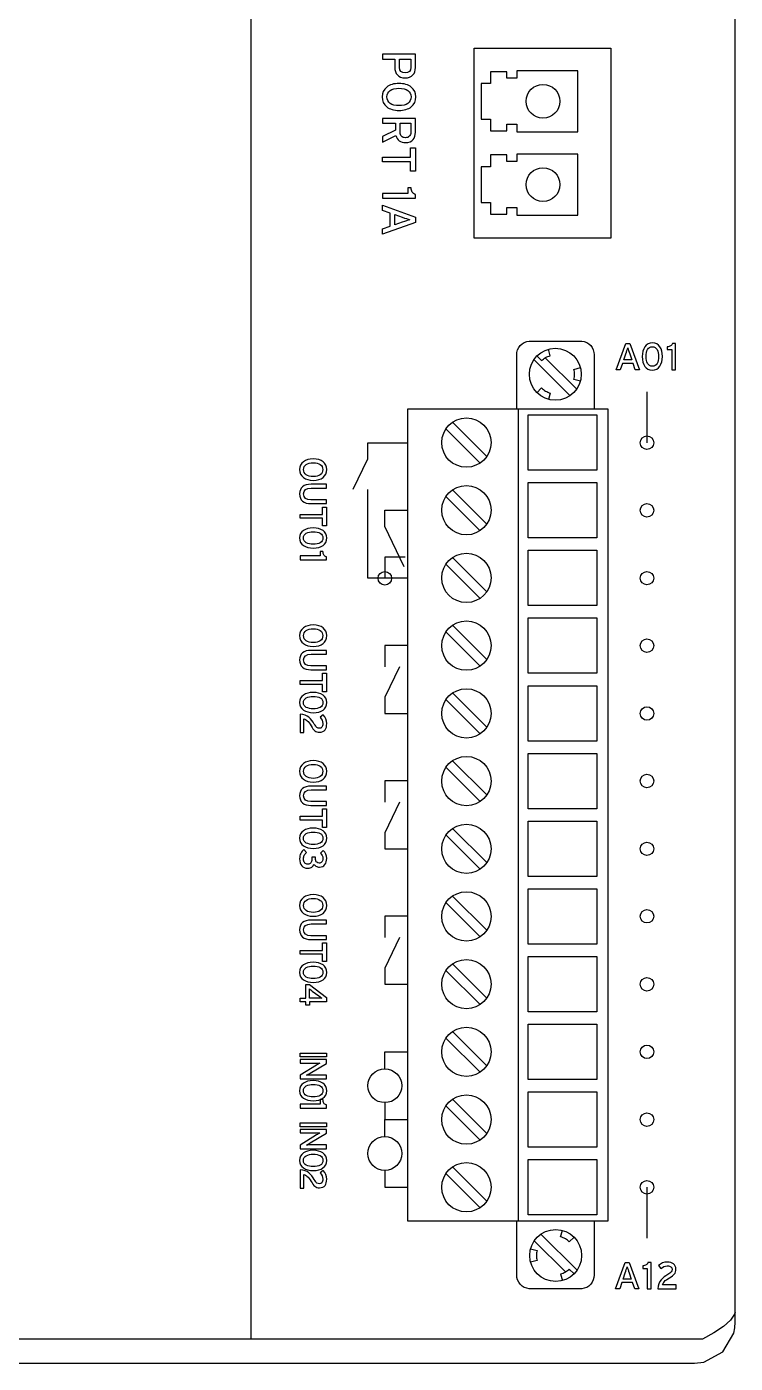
# Model space of a CAD drawing. Extents: x 0.9 to 53.1, y 0.9 to 35.1.
# Drawn here: x 15.324 to 17.417, y 9.154 to 13.102 of the extents above; entities that cross this region are included whole.
import ezdxf

# ---------------------------------------------------------------- set-up
doc = ezdxf.new("R2010")
doc.units = 0
doc.header["$MEASUREMENT"] = 0
doc.layers.add('2.0_____DWG', color=7, linetype='CONTINUOUS')

# ---------------------------------------------------------------- blocks, each defined once
blk = doc.blocks.new('BLK64')
at = {"layer": '2.0_____DWG'}
for points in [[(0.2094, 0.392), (0.1265, 0.392), (0.1265, 0.4059), (0.2094, 0.4059), (0.2094, 0.4333), (0.2236, 0.4333), (0.2236, 0.3645), (0.2094, 0.3645)], [(0.1265, 0.194), (0.1495, 0.2021), (0.1495, 0.2407), (0.1265, 0.2489), (0.1265, 0.2641), (0.2236, 0.2292), (0.2236, 0.2136), (0.1265, 0.1784)]]:
    blk.add_lwpolyline(points, close=True, dxfattribs=at)
for points, knots in [([(0.1933, 0.6402), (0.1833, 0.6405), (0.1756, 0.6432), (0.1706, 0.649), (0.1653, 0.6548), (0.1628, 0.6622), (0.1628, 0.6714), (0.1628, 0.6714), (0.1628, 0.6961), (0.1628, 0.6961), (0.1628, 0.6961), (0.1265, 0.6961), (0.1265, 0.6961), (0.1265, 0.6961), (0.1265, 0.71), (0.1265, 0.71), (0.1265, 0.71), (0.2236, 0.71), (0.2236, 0.71), (0.2236, 0.71), (0.2236, 0.6707), (0.2236, 0.6707), (0.2236, 0.6616), (0.2213, 0.6544), (0.2162, 0.649), (0.2111, 0.6432), (0.2035, 0.6405), (0.1933, 0.6402)], [0, 0, 0, 0, 1, 1, 1, 2, 2, 2, 3, 3, 3, 4, 4, 4, 5, 5, 5, 6, 6, 6, 7, 7, 7, 8, 8, 8, 9, 9, 9, 9]), ([(0.1933, 0.6548), (0.2043, 0.6551), (0.2099, 0.6602), (0.2099, 0.6707), (0.2099, 0.6707), (0.2099, 0.6961), (0.2099, 0.6961), (0.2099, 0.6961), (0.1763, 0.6961), (0.1763, 0.6961), (0.1763, 0.6961), (0.1763, 0.6707), (0.1763, 0.6707), (0.1765, 0.6602), (0.1823, 0.6548), (0.1933, 0.6548)], [0, 0, 0, 0, 1, 1, 1, 2, 2, 2, 3, 3, 3, 4, 4, 4, 5, 5, 5, 5]), ([(0.1751, 0.5442), (0.16, 0.5442), (0.148, 0.548), (0.139, 0.5547), (0.1299, 0.5619), (0.1251, 0.5717), (0.125, 0.5842), (0.1251, 0.5964), (0.1299, 0.6059), (0.139, 0.6131), (0.148, 0.6202), (0.16, 0.6239), (0.1751, 0.6239), (0.1901, 0.6239), (0.2023, 0.6202), (0.2112, 0.6131), (0.2204, 0.6059), (0.225, 0.5964), (0.2252, 0.5842), (0.225, 0.5717), (0.2204, 0.5619), (0.2112, 0.5547), (0.2023, 0.548), (0.1901, 0.5442), (0.1751, 0.5442)], [0, 0, 0, 0, 1, 1, 1, 2, 2, 2, 3, 3, 3, 4, 4, 4, 5, 5, 5, 6, 6, 6, 7, 7, 7, 8, 8, 8, 8]), ([(0.1751, 0.5585), (0.1862, 0.5585), (0.195, 0.5608), (0.2012, 0.5649), (0.2075, 0.5693), (0.2106, 0.5758), (0.2107, 0.5842), (0.2106, 0.5924), (0.2075, 0.5985), (0.2012, 0.6029), (0.195, 0.6073), (0.1862, 0.6097), (0.1751, 0.6097), (0.1641, 0.6097), (0.1555, 0.6073), (0.1492, 0.6029), (0.1428, 0.5985), (0.1394, 0.5924), (0.1394, 0.5842), (0.1394, 0.5758), (0.1428, 0.5693), (0.1492, 0.5649), (0.1555, 0.5608), (0.1641, 0.5585), (0.1751, 0.5585)], [0, 0, 0, 0, 1, 1, 1, 2, 2, 2, 3, 3, 3, 4, 4, 4, 5, 5, 5, 6, 6, 6, 7, 7, 7, 8, 8, 8, 8]), ([(0.1946, 0.4493), (0.179, 0.4496), (0.1695, 0.4564), (0.1662, 0.47), (0.1662, 0.47), (0.1265, 0.4506), (0.1265, 0.4506), (0.1265, 0.4506), (0.1265, 0.4669), (0.1265, 0.4669), (0.1265, 0.4669), (0.165, 0.4856), (0.165, 0.4856), (0.165, 0.4856), (0.165, 0.5069), (0.165, 0.5069), (0.165, 0.5069), (0.1265, 0.5069), (0.1265, 0.5069), (0.1265, 0.5069), (0.1265, 0.5208), (0.1265, 0.5208), (0.1265, 0.5208), (0.2236, 0.5208), (0.2236, 0.5208), (0.2236, 0.5208), (0.2236, 0.4795), (0.2236, 0.4795), (0.2236, 0.471), (0.2214, 0.4639), (0.2167, 0.4581), (0.2121, 0.4523), (0.2046, 0.4493), (0.1946, 0.4493)], [0, 0, 0, 0, 1, 1, 1, 2, 2, 2, 3, 3, 3, 4, 4, 4, 5, 5, 5, 6, 6, 6, 7, 7, 7, 8, 8, 8, 9, 9, 9, 10, 10, 10, 11, 11, 11, 11]), ([(0.1941, 0.4635), (0.1994, 0.4635), (0.2033, 0.4649), (0.2058, 0.4679), (0.2085, 0.4706), (0.2099, 0.4744), (0.2099, 0.4795), (0.2099, 0.4795), (0.2099, 0.5069), (0.2099, 0.5069), (0.2099, 0.5069), (0.1787, 0.5069), (0.1787, 0.5069), (0.1787, 0.5069), (0.1787, 0.4795), (0.1787, 0.4795), (0.1787, 0.4747), (0.1799, 0.4706), (0.1824, 0.4679), (0.185, 0.4649), (0.1889, 0.4635), (0.1941, 0.4635)], [0, 0, 0, 0, 1, 1, 1, 2, 2, 2, 3, 3, 3, 4, 4, 4, 5, 5, 5, 6, 6, 6, 7, 7, 7, 7]), ([(0.1265, 0.2987), (0.1265, 0.2987), (0.2011, 0.2987), (0.2011, 0.2987), (0.2011, 0.2987), (0.2011, 0.3153), (0.2011, 0.3153), (0.2011, 0.3153), (0.2111, 0.3153), (0.2111, 0.3153), (0.2114, 0.3106), (0.2126, 0.3062), (0.2145, 0.3028), (0.2163, 0.2991), (0.2194, 0.297), (0.2236, 0.296), (0.2236, 0.296), (0.2236, 0.2848), (0.2236, 0.2848), (0.2236, 0.2848), (0.1265, 0.2848), (0.1265, 0.2848), (0.1265, 0.2848), (0.1265, 0.2987), (0.1265, 0.2987)], [0, 0, 0, 0, 1, 1, 1, 2, 2, 2, 3, 3, 3, 4, 4, 4, 5, 5, 5, 6, 6, 6, 7, 7, 7, 8, 8, 8, 8]), ([(0.185, 0.2143), (0.1938, 0.2174), (0.2012, 0.2197), (0.2073, 0.2214), (0.2014, 0.2231), (0.194, 0.2255), (0.1848, 0.2285), (0.1848, 0.2285), (0.1626, 0.2363), (0.1626, 0.2363), (0.1626, 0.2363), (0.1626, 0.2065), (0.1626, 0.2065), (0.1626, 0.2065), (0.185, 0.2143), (0.185, 0.2143)], [0, 0, 0, 0, 1, 1, 1, 2, 2, 2, 3, 3, 3, 4, 4, 4, 5, 5, 5, 5])]:
    blk.add_open_spline(points, degree=3, knots=knots, dxfattribs=at)
blk = doc.blocks.new('BLK60')
at = {"layer": '2.0_____DWG'}
blk.add_lwpolyline([(0.1924, 0.2479), (0.1261, 0.2479), (0.1261, 0.2591), (0.1924, 0.2591), (0.1924, 0.2811), (0.204, 0.2811), (0.204, 0.2258), (0.1924, 0.2258)], close=True, dxfattribs=at)
for points, knots in [([(0.165, 0.3598), (0.1531, 0.3601), (0.1434, 0.3628), (0.1363, 0.3686), (0.1289, 0.374), (0.1251, 0.3818), (0.125, 0.392), (0.1251, 0.4018), (0.1289, 0.4093), (0.1363, 0.415), (0.1434, 0.4208), (0.1531, 0.4235), (0.165, 0.4239), (0.177, 0.4235), (0.1867, 0.4208), (0.194, 0.415), (0.2012, 0.4093), (0.205, 0.4018), (0.2051, 0.392), (0.205, 0.3818), (0.2012, 0.374), (0.194, 0.3686), (0.1867, 0.3628), (0.177, 0.3601), (0.165, 0.3598)], [0, 0, 0, 0, 1, 1, 1, 2, 2, 2, 3, 3, 3, 4, 4, 4, 5, 5, 5, 6, 6, 6, 7, 7, 7, 8, 8, 8, 8]), ([(0.165, 0.3713), (0.174, 0.3713), (0.1809, 0.373), (0.186, 0.3767), (0.1909, 0.3801), (0.1934, 0.3852), (0.1934, 0.392), (0.1934, 0.3984), (0.1909, 0.4035), (0.186, 0.4069), (0.1809, 0.4106), (0.174, 0.4123), (0.165, 0.4123), (0.1563, 0.4123), (0.1494, 0.4106), (0.1443, 0.4069), (0.139, 0.4035), (0.1365, 0.3984), (0.1365, 0.392), (0.1365, 0.3852), (0.139, 0.3801), (0.1443, 0.3767), (0.1494, 0.373), (0.1563, 0.3713), (0.165, 0.3713)], [0, 0, 0, 0, 1, 1, 1, 2, 2, 2, 3, 3, 3, 4, 4, 4, 5, 5, 5, 6, 6, 6, 7, 7, 7, 8, 8, 8, 8]), ([(0.1585, 0.2913), (0.1363, 0.2913), (0.1251, 0.3011), (0.125, 0.3201), (0.1253, 0.3391), (0.1365, 0.3482), (0.1589, 0.3486), (0.1589, 0.3486), (0.204, 0.3486), (0.204, 0.3486), (0.204, 0.3486), (0.204, 0.337), (0.204, 0.337), (0.204, 0.337), (0.159, 0.337), (0.159, 0.337), (0.1441, 0.337), (0.1367, 0.3313), (0.1365, 0.3201), (0.1367, 0.3082), (0.1439, 0.3025), (0.1584, 0.3025), (0.1584, 0.3025), (0.204, 0.3025), (0.204, 0.3025), (0.204, 0.3025), (0.204, 0.2913), (0.204, 0.2913), (0.204, 0.2913), (0.1585, 0.2913), (0.1585, 0.2913)], [0, 0, 0, 0, 1, 1, 1, 2, 2, 2, 3, 3, 3, 4, 4, 4, 5, 5, 5, 6, 6, 6, 7, 7, 7, 8, 8, 8, 9, 9, 9, 10, 10, 10, 10]), ([(0.1651, 0.16), (0.1533, 0.16), (0.1436, 0.1628), (0.1363, 0.1678), (0.1289, 0.1726), (0.1251, 0.1801), (0.125, 0.1899), (0.1251, 0.1997), (0.1289, 0.2072), (0.1361, 0.2119), (0.1433, 0.217), (0.1529, 0.2197), (0.165, 0.2197), (0.1768, 0.2197), (0.1865, 0.217), (0.194, 0.2119), (0.2012, 0.2068), (0.205, 0.1994), (0.2051, 0.1899), (0.205, 0.1801), (0.2012, 0.1726), (0.194, 0.1675), (0.1868, 0.1628), (0.1772, 0.16), (0.1651, 0.16)], [0, 0, 0, 0, 1, 1, 1, 2, 2, 2, 3, 3, 3, 4, 4, 4, 5, 5, 5, 6, 6, 6, 7, 7, 7, 8, 8, 8, 8]), ([(0.165, 0.1716), (0.1733, 0.1716), (0.1802, 0.1729), (0.1856, 0.1756), (0.1911, 0.1787), (0.1938, 0.1834), (0.1938, 0.1899), (0.1938, 0.1963), (0.1911, 0.2011), (0.1858, 0.2041), (0.1804, 0.2068), (0.1736, 0.2082), (0.1651, 0.2082), (0.1568, 0.2082), (0.15, 0.2068), (0.1446, 0.2038), (0.139, 0.2007), (0.1363, 0.1963), (0.1361, 0.1899), (0.1363, 0.1831), (0.139, 0.1784), (0.1446, 0.1756), (0.1499, 0.1729), (0.1567, 0.1716), (0.165, 0.1716)], [0, 0, 0, 0, 1, 1, 1, 2, 2, 2, 3, 3, 3, 4, 4, 4, 5, 5, 5, 6, 6, 6, 7, 7, 7, 8, 8, 8, 8]), ([(0.1261, 0.1367), (0.1261, 0.1367), (0.1858, 0.1367), (0.1858, 0.1367), (0.1858, 0.1367), (0.1858, 0.1499), (0.1858, 0.1499), (0.1858, 0.1499), (0.1938, 0.1499), (0.1938, 0.1499), (0.1941, 0.1458), (0.195, 0.1424), (0.1965, 0.1397), (0.198, 0.137), (0.2006, 0.135), (0.204, 0.1343), (0.204, 0.1343), (0.204, 0.1251), (0.204, 0.1251), (0.204, 0.1251), (0.1261, 0.1251), (0.1261, 0.1251), (0.1261, 0.1251), (0.1261, 0.1367), (0.1261, 0.1367)], [0, 0, 0, 0, 1, 1, 1, 2, 2, 2, 3, 3, 3, 4, 4, 4, 5, 5, 5, 6, 6, 6, 7, 7, 7, 8, 8, 8, 8])]:
    blk.add_open_spline(points, degree=3, knots=knots, dxfattribs=at)
blk = doc.blocks.new('BLK59')
at = {"layer": '2.0_____DWG'}
blk.add_lwpolyline([(0.1924, 0.2672), (0.1261, 0.2672), (0.1261, 0.2784), (0.1924, 0.2784), (0.1924, 0.3004), (0.204, 0.3004), (0.204, 0.2452), (0.1924, 0.2452)], close=True, dxfattribs=at)
for points, knots in [([(0.165, 0.3791), (0.1531, 0.3794), (0.1434, 0.3821), (0.1363, 0.3879), (0.1289, 0.3933), (0.1251, 0.4011), (0.125, 0.4113), (0.1251, 0.4211), (0.1289, 0.4286), (0.1363, 0.4344), (0.1434, 0.4401), (0.1531, 0.4428), (0.165, 0.4432), (0.177, 0.4428), (0.1867, 0.4401), (0.194, 0.4344), (0.2012, 0.4286), (0.205, 0.4211), (0.2051, 0.4113), (0.205, 0.4011), (0.2012, 0.3933), (0.194, 0.3879), (0.1867, 0.3821), (0.177, 0.3794), (0.165, 0.3791)], [0, 0, 0, 0, 1, 1, 1, 2, 2, 2, 3, 3, 3, 4, 4, 4, 5, 5, 5, 6, 6, 6, 7, 7, 7, 8, 8, 8, 8]), ([(0.165, 0.3906), (0.174, 0.3906), (0.1809, 0.3923), (0.186, 0.3961), (0.1909, 0.3994), (0.1934, 0.4045), (0.1934, 0.4113), (0.1934, 0.4178), (0.1909, 0.4228), (0.186, 0.4262), (0.1809, 0.43), (0.174, 0.4317), (0.165, 0.4317), (0.1563, 0.4317), (0.1494, 0.43), (0.1443, 0.4262), (0.139, 0.4228), (0.1365, 0.4178), (0.1365, 0.4113), (0.1365, 0.4045), (0.139, 0.3994), (0.1443, 0.3961), (0.1494, 0.3923), (0.1563, 0.3906), (0.165, 0.3906)], [0, 0, 0, 0, 1, 1, 1, 2, 2, 2, 3, 3, 3, 4, 4, 4, 5, 5, 5, 6, 6, 6, 7, 7, 7, 8, 8, 8, 8]), ([(0.1585, 0.3106), (0.1363, 0.3106), (0.1251, 0.3204), (0.125, 0.3394), (0.1253, 0.3584), (0.1365, 0.3676), (0.1589, 0.3679), (0.1589, 0.3679), (0.204, 0.3679), (0.204, 0.3679), (0.204, 0.3679), (0.204, 0.3564), (0.204, 0.3564), (0.204, 0.3564), (0.159, 0.3564), (0.159, 0.3564), (0.1441, 0.3564), (0.1367, 0.3506), (0.1365, 0.3394), (0.1367, 0.3276), (0.1439, 0.3218), (0.1584, 0.3218), (0.1584, 0.3218), (0.204, 0.3218), (0.204, 0.3218), (0.204, 0.3218), (0.204, 0.3106), (0.204, 0.3106), (0.204, 0.3106), (0.1585, 0.3106), (0.1585, 0.3106)], [0, 0, 0, 0, 1, 1, 1, 2, 2, 2, 3, 3, 3, 4, 4, 4, 5, 5, 5, 6, 6, 6, 7, 7, 7, 8, 8, 8, 9, 9, 9, 10, 10, 10, 10]), ([(0.1651, 0.1838), (0.1533, 0.1838), (0.1436, 0.1865), (0.1363, 0.1916), (0.1289, 0.1963), (0.1251, 0.2038), (0.125, 0.2136), (0.1251, 0.2235), (0.1289, 0.2309), (0.1361, 0.2357), (0.1433, 0.2407), (0.1529, 0.2435), (0.165, 0.2435), (0.1768, 0.2435), (0.1865, 0.2407), (0.194, 0.2357), (0.2012, 0.2306), (0.205, 0.2231), (0.2051, 0.2136), (0.205, 0.2038), (0.2012, 0.1963), (0.194, 0.1912), (0.1868, 0.1865), (0.1772, 0.1838), (0.1651, 0.1838)], [0, 0, 0, 0, 1, 1, 1, 2, 2, 2, 3, 3, 3, 4, 4, 4, 5, 5, 5, 6, 6, 6, 7, 7, 7, 8, 8, 8, 8]), ([(0.165, 0.1953), (0.1733, 0.1953), (0.1802, 0.1967), (0.1856, 0.1994), (0.1911, 0.2024), (0.1938, 0.2072), (0.1938, 0.2136), (0.1938, 0.2201), (0.1911, 0.2248), (0.1858, 0.2279), (0.1804, 0.2306), (0.1736, 0.2319), (0.1651, 0.2319), (0.1568, 0.2319), (0.15, 0.2306), (0.1446, 0.2275), (0.139, 0.2245), (0.1363, 0.2201), (0.1361, 0.2136), (0.1363, 0.2068), (0.139, 0.2021), (0.1446, 0.1994), (0.1499, 0.1967), (0.1567, 0.1953), (0.165, 0.1953)], [0, 0, 0, 0, 1, 1, 1, 2, 2, 2, 3, 3, 3, 4, 4, 4, 5, 5, 5, 6, 6, 6, 7, 7, 7, 8, 8, 8, 8]), ([(0.1261, 0.1794), (0.1373, 0.1787), (0.1461, 0.1756), (0.1524, 0.1702), (0.1585, 0.1645), (0.1638, 0.158), (0.1682, 0.1502), (0.1712, 0.1451), (0.1738, 0.1417), (0.176, 0.14), (0.1784, 0.1383), (0.1807, 0.1377), (0.1833, 0.1377), (0.1865, 0.1377), (0.189, 0.1387), (0.1907, 0.1407), (0.1926, 0.1431), (0.1934, 0.1468), (0.1934, 0.1519), (0.1934, 0.1587), (0.1907, 0.1648), (0.1858, 0.1702), (0.1858, 0.1702), (0.1946, 0.1773), (0.1946, 0.1773), (0.2014, 0.1699), (0.205, 0.1614), (0.2051, 0.1516), (0.2051, 0.1438), (0.2035, 0.1373), (0.2001, 0.1329), (0.1965, 0.1285), (0.1911, 0.1261), (0.184, 0.1261), (0.1782, 0.1261), (0.1734, 0.1275), (0.1699, 0.1305), (0.1663, 0.1336), (0.1626, 0.1383), (0.1587, 0.1448), (0.1545, 0.1519), (0.1507, 0.157), (0.1477, 0.1597), (0.1444, 0.1628), (0.1411, 0.1645), (0.1375, 0.1651), (0.1375, 0.1651), (0.1375, 0.1251), (0.1375, 0.1251), (0.1375, 0.1251), (0.1261, 0.1251), (0.1261, 0.1251), (0.1261, 0.1251), (0.1261, 0.1794), (0.1261, 0.1794)], [0, 0, 0, 0, 1, 1, 1, 2, 2, 2, 3, 3, 3, 4, 4, 4, 5, 5, 5, 6, 6, 6, 7, 7, 7, 8, 8, 8, 9, 9, 9, 10, 10, 10, 11, 11, 11, 12, 12, 12, 13, 13, 13, 14, 14, 14, 15, 15, 15, 16, 16, 16, 17, 17, 17, 18, 18, 18, 18])]:
    blk.add_open_spline(points, degree=3, knots=knots, dxfattribs=at)
blk = doc.blocks.new('BLK58')
at = {"layer": '2.0_____DWG'}
blk.add_lwpolyline([(0.1924, 0.2672), (0.1261, 0.2672), (0.1261, 0.2784), (0.1924, 0.2784), (0.1924, 0.3004), (0.204, 0.3004), (0.204, 0.2452), (0.1924, 0.2452)], close=True, dxfattribs=at)
for points, knots in [([(0.165, 0.3791), (0.1531, 0.3794), (0.1434, 0.3821), (0.1363, 0.3879), (0.1289, 0.3933), (0.1251, 0.4011), (0.125, 0.4113), (0.1251, 0.4211), (0.1289, 0.4286), (0.1363, 0.4344), (0.1434, 0.4401), (0.1531, 0.4428), (0.165, 0.4432), (0.177, 0.4428), (0.1867, 0.4401), (0.194, 0.4344), (0.2012, 0.4286), (0.205, 0.4211), (0.2051, 0.4113), (0.205, 0.4011), (0.2012, 0.3933), (0.194, 0.3879), (0.1867, 0.3821), (0.177, 0.3794), (0.165, 0.3791)], [0, 0, 0, 0, 1, 1, 1, 2, 2, 2, 3, 3, 3, 4, 4, 4, 5, 5, 5, 6, 6, 6, 7, 7, 7, 8, 8, 8, 8]), ([(0.165, 0.3906), (0.174, 0.3906), (0.1809, 0.3923), (0.186, 0.3961), (0.1909, 0.3994), (0.1934, 0.4045), (0.1934, 0.4113), (0.1934, 0.4178), (0.1909, 0.4228), (0.186, 0.4262), (0.1809, 0.43), (0.174, 0.4317), (0.165, 0.4317), (0.1563, 0.4317), (0.1494, 0.43), (0.1443, 0.4262), (0.139, 0.4228), (0.1365, 0.4178), (0.1365, 0.4113), (0.1365, 0.4045), (0.139, 0.3994), (0.1443, 0.3961), (0.1494, 0.3923), (0.1563, 0.3906), (0.165, 0.3906)], [0, 0, 0, 0, 1, 1, 1, 2, 2, 2, 3, 3, 3, 4, 4, 4, 5, 5, 5, 6, 6, 6, 7, 7, 7, 8, 8, 8, 8]), ([(0.1585, 0.3106), (0.1363, 0.3106), (0.1251, 0.3204), (0.125, 0.3394), (0.1253, 0.3584), (0.1365, 0.3676), (0.1589, 0.3679), (0.1589, 0.3679), (0.204, 0.3679), (0.204, 0.3679), (0.204, 0.3679), (0.204, 0.3564), (0.204, 0.3564), (0.204, 0.3564), (0.159, 0.3564), (0.159, 0.3564), (0.1441, 0.3564), (0.1367, 0.3506), (0.1365, 0.3394), (0.1367, 0.3276), (0.1439, 0.3218), (0.1584, 0.3218), (0.1584, 0.3218), (0.204, 0.3218), (0.204, 0.3218), (0.204, 0.3218), (0.204, 0.3106), (0.204, 0.3106), (0.204, 0.3106), (0.1585, 0.3106), (0.1585, 0.3106)], [0, 0, 0, 0, 1, 1, 1, 2, 2, 2, 3, 3, 3, 4, 4, 4, 5, 5, 5, 6, 6, 6, 7, 7, 7, 8, 8, 8, 9, 9, 9, 10, 10, 10, 10]), ([(0.1651, 0.1838), (0.1533, 0.1838), (0.1436, 0.1865), (0.1363, 0.1916), (0.1289, 0.1963), (0.1251, 0.2038), (0.125, 0.2136), (0.1251, 0.2235), (0.1289, 0.2309), (0.1361, 0.2357), (0.1433, 0.2407), (0.1529, 0.2435), (0.165, 0.2435), (0.1768, 0.2435), (0.1865, 0.2407), (0.194, 0.2357), (0.2012, 0.2306), (0.205, 0.2231), (0.2051, 0.2136), (0.205, 0.2038), (0.2012, 0.1963), (0.194, 0.1912), (0.1868, 0.1865), (0.1772, 0.1838), (0.1651, 0.1838)], [0, 0, 0, 0, 1, 1, 1, 2, 2, 2, 3, 3, 3, 4, 4, 4, 5, 5, 5, 6, 6, 6, 7, 7, 7, 8, 8, 8, 8]), ([(0.165, 0.1953), (0.1733, 0.1953), (0.1802, 0.1967), (0.1856, 0.1994), (0.1911, 0.2024), (0.1938, 0.2072), (0.1938, 0.2136), (0.1938, 0.2201), (0.1911, 0.2248), (0.1858, 0.2279), (0.1804, 0.2306), (0.1736, 0.2319), (0.1651, 0.2319), (0.1568, 0.2319), (0.15, 0.2306), (0.1446, 0.2275), (0.139, 0.2245), (0.1363, 0.2201), (0.1361, 0.2136), (0.1363, 0.2068), (0.139, 0.2021), (0.1446, 0.1994), (0.1499, 0.1967), (0.1567, 0.1953), (0.165, 0.1953)], [0, 0, 0, 0, 1, 1, 1, 2, 2, 2, 3, 3, 3, 4, 4, 4, 5, 5, 5, 6, 6, 6, 7, 7, 7, 8, 8, 8, 8]), ([(0.1492, 0.1251), (0.1331, 0.1255), (0.125, 0.135), (0.125, 0.1533), (0.125, 0.1587), (0.1261, 0.1641), (0.1283, 0.1689), (0.1305, 0.174), (0.1338, 0.1777), (0.1378, 0.1804), (0.1378, 0.1804), (0.1453, 0.1719), (0.1453, 0.1719), (0.1424, 0.1695), (0.14, 0.1665), (0.1387, 0.1634), (0.1372, 0.16), (0.1363, 0.1567), (0.1363, 0.1533), (0.1363, 0.1475), (0.1375, 0.1431), (0.1399, 0.1407), (0.1421, 0.138), (0.1451, 0.137), (0.1492, 0.137), (0.1533, 0.137), (0.1561, 0.1383), (0.1582, 0.1407), (0.16, 0.1431), (0.1609, 0.1465), (0.1609, 0.1506), (0.1609, 0.1506), (0.1609, 0.1577), (0.1609, 0.1577), (0.1609, 0.1577), (0.1723, 0.1577), (0.1723, 0.1577), (0.1723, 0.1577), (0.1723, 0.1506), (0.1723, 0.1506), (0.1723, 0.1472), (0.1733, 0.1444), (0.1755, 0.1428), (0.1775, 0.1411), (0.1799, 0.14), (0.1829, 0.14), (0.184, 0.14), (0.1851, 0.1404), (0.1865, 0.1407), (0.1877, 0.1411), (0.1889, 0.1417), (0.1899, 0.1431), (0.1911, 0.1441), (0.1919, 0.1455), (0.1926, 0.1472), (0.1933, 0.1492), (0.1936, 0.1516), (0.1936, 0.1543), (0.1936, 0.16), (0.1911, 0.1651), (0.1863, 0.1692), (0.1863, 0.1692), (0.1946, 0.1773), (0.1946, 0.1773), (0.2016, 0.1712), (0.205, 0.1634), (0.2051, 0.1539), (0.2051, 0.1468), (0.2033, 0.1407), (0.1997, 0.1356), (0.196, 0.1309), (0.1909, 0.1285), (0.184, 0.1282), (0.1794, 0.1285), (0.1758, 0.1292), (0.1733, 0.1309), (0.1706, 0.1326), (0.1685, 0.135), (0.167, 0.1373), (0.166, 0.1339), (0.1641, 0.1309), (0.1611, 0.1285), (0.158, 0.1265), (0.1541, 0.1251), (0.1492, 0.1251)], [0, 0, 0, 0, 1, 1, 1, 2, 2, 2, 3, 3, 3, 4, 4, 4, 5, 5, 5, 6, 6, 6, 7, 7, 7, 8, 8, 8, 9, 9, 9, 10, 10, 10, 11, 11, 11, 12, 12, 12, 13, 13, 13, 14, 14, 14, 15, 15, 15, 16, 16, 16, 17, 17, 17, 18, 18, 18, 19, 19, 19, 20, 20, 20, 21, 21, 21, 22, 22, 22, 23, 23, 23, 24, 24, 24, 25, 25, 25, 26, 26, 26, 27, 27, 27, 28, 28, 28, 28])]:
    blk.add_open_spline(points, degree=3, knots=knots, dxfattribs=at)
blk = doc.blocks.new('BLK57')
at = {"layer": '2.0_____DWG'}
for points in [[(0.1924, 0.276), (0.1261, 0.276), (0.1261, 0.2872), (0.1924, 0.2872), (0.1924, 0.3092), (0.204, 0.3092), (0.204, 0.254), (0.1924, 0.254)], [(0.1436, 0.135), (0.1261, 0.135), (0.1261, 0.1461), (0.1433, 0.1461), (0.1433, 0.1868), (0.1543, 0.1868), (0.204, 0.1482), (0.204, 0.135), (0.1538, 0.135), (0.1538, 0.1251), (0.1436, 0.1251)]]:
    blk.add_lwpolyline(points, close=True, dxfattribs=at)
for points, knots in [([(0.165, 0.3879), (0.1531, 0.3883), (0.1434, 0.391), (0.1363, 0.3967), (0.1289, 0.4022), (0.1251, 0.41), (0.125, 0.4201), (0.1251, 0.43), (0.1289, 0.4374), (0.1363, 0.4432), (0.1434, 0.4489), (0.1531, 0.4517), (0.165, 0.452), (0.177, 0.4517), (0.1867, 0.4489), (0.194, 0.4432), (0.2012, 0.4374), (0.205, 0.43), (0.2051, 0.4201), (0.205, 0.41), (0.2012, 0.4022), (0.194, 0.3967), (0.1867, 0.391), (0.177, 0.3883), (0.165, 0.3879)], [0, 0, 0, 0, 1, 1, 1, 2, 2, 2, 3, 3, 3, 4, 4, 4, 5, 5, 5, 6, 6, 6, 7, 7, 7, 8, 8, 8, 8]), ([(0.165, 0.3994), (0.174, 0.3994), (0.1809, 0.4011), (0.186, 0.4049), (0.1909, 0.4083), (0.1934, 0.4133), (0.1934, 0.4201), (0.1934, 0.4266), (0.1909, 0.4317), (0.186, 0.435), (0.1809, 0.4388), (0.174, 0.4405), (0.165, 0.4405), (0.1563, 0.4405), (0.1494, 0.4388), (0.1443, 0.435), (0.139, 0.4317), (0.1365, 0.4266), (0.1365, 0.4201), (0.1365, 0.4133), (0.139, 0.4083), (0.1443, 0.4049), (0.1494, 0.4011), (0.1563, 0.3994), (0.165, 0.3994)], [0, 0, 0, 0, 1, 1, 1, 2, 2, 2, 3, 3, 3, 4, 4, 4, 5, 5, 5, 6, 6, 6, 7, 7, 7, 8, 8, 8, 8]), ([(0.1585, 0.3194), (0.1363, 0.3194), (0.1251, 0.3293), (0.125, 0.3482), (0.1253, 0.3672), (0.1365, 0.3764), (0.1589, 0.3767), (0.1589, 0.3767), (0.204, 0.3767), (0.204, 0.3767), (0.204, 0.3767), (0.204, 0.3652), (0.204, 0.3652), (0.204, 0.3652), (0.159, 0.3652), (0.159, 0.3652), (0.1441, 0.3652), (0.1367, 0.3594), (0.1365, 0.3482), (0.1367, 0.3364), (0.1439, 0.3306), (0.1584, 0.3306), (0.1584, 0.3306), (0.204, 0.3306), (0.204, 0.3306), (0.204, 0.3306), (0.204, 0.3194), (0.204, 0.3194), (0.204, 0.3194), (0.1585, 0.3194), (0.1585, 0.3194)], [0, 0, 0, 0, 1, 1, 1, 2, 2, 2, 3, 3, 3, 4, 4, 4, 5, 5, 5, 6, 6, 6, 7, 7, 7, 8, 8, 8, 9, 9, 9, 10, 10, 10, 10]), ([(0.1651, 0.1926), (0.1533, 0.1926), (0.1436, 0.1953), (0.1363, 0.2004), (0.1289, 0.2051), (0.1251, 0.2126), (0.125, 0.2224), (0.1251, 0.2323), (0.1289, 0.2397), (0.1361, 0.2445), (0.1433, 0.2496), (0.1529, 0.2523), (0.165, 0.2523), (0.1768, 0.2523), (0.1865, 0.2496), (0.194, 0.2445), (0.2012, 0.2394), (0.205, 0.2319), (0.2051, 0.2224), (0.205, 0.2126), (0.2012, 0.2051), (0.194, 0.2001), (0.1868, 0.1953), (0.1772, 0.1926), (0.1651, 0.1926)], [0, 0, 0, 0, 1, 1, 1, 2, 2, 2, 3, 3, 3, 4, 4, 4, 5, 5, 5, 6, 6, 6, 7, 7, 7, 8, 8, 8, 8]), ([(0.165, 0.2041), (0.1733, 0.2041), (0.1802, 0.2055), (0.1856, 0.2082), (0.1911, 0.2112), (0.1938, 0.216), (0.1938, 0.2224), (0.1938, 0.2289), (0.1911, 0.2336), (0.1858, 0.2367), (0.1804, 0.2394), (0.1736, 0.2407), (0.1651, 0.2407), (0.1568, 0.2407), (0.15, 0.2394), (0.1446, 0.2363), (0.139, 0.2333), (0.1363, 0.2289), (0.1361, 0.2224), (0.1363, 0.2157), (0.139, 0.2109), (0.1446, 0.2082), (0.1499, 0.2055), (0.1567, 0.2041), (0.165, 0.2041)], [0, 0, 0, 0, 1, 1, 1, 2, 2, 2, 3, 3, 3, 4, 4, 4, 5, 5, 5, 6, 6, 6, 7, 7, 7, 8, 8, 8, 8]), ([(0.1907, 0.1458), (0.1884, 0.1475), (0.1853, 0.1499), (0.1816, 0.1526), (0.1816, 0.1526), (0.1624, 0.1672), (0.1624, 0.1672), (0.1589, 0.1695), (0.156, 0.1719), (0.1538, 0.174), (0.1538, 0.1706), (0.1538, 0.1665), (0.1538, 0.1621), (0.1538, 0.1621), (0.1538, 0.1461), (0.1538, 0.1461), (0.1538, 0.1461), (0.1765, 0.1461), (0.1765, 0.1461), (0.1821, 0.1458), (0.1868, 0.1458), (0.1907, 0.1458)], [0, 0, 0, 0, 1, 1, 1, 2, 2, 2, 3, 3, 3, 4, 4, 4, 5, 5, 5, 6, 6, 6, 7, 7, 7, 7])]:
    blk.add_open_spline(points, degree=3, knots=knots, dxfattribs=at)
blk = doc.blocks.new('BLK56')
at = {"layer": '2.0_____DWG'}
blk.add_lwpolyline([(0.463, 0.2875), (0.5408, 0.2875), (0.5408, 0.276), (0.463, 0.276)], close=True, dxfattribs=at)
for points, knots in [([(0.463, 0.2218), (0.463, 0.2218), (0.5118, 0.2516), (0.5118, 0.2516), (0.5154, 0.254), (0.5186, 0.2557), (0.5213, 0.2574), (0.5161, 0.2574), (0.5102, 0.2574), (0.5034, 0.2574), (0.5034, 0.2574), (0.463, 0.2574), (0.463, 0.2574), (0.463, 0.2574), (0.463, 0.2682), (0.463, 0.2682), (0.463, 0.2682), (0.5408, 0.2682), (0.5408, 0.2682), (0.5408, 0.2682), (0.5408, 0.2567), (0.5408, 0.2567), (0.5408, 0.2567), (0.4934, 0.2282), (0.4934, 0.2282), (0.489, 0.2255), (0.4854, 0.2235), (0.4823, 0.2218), (0.4878, 0.2218), (0.4939, 0.2221), (0.5007, 0.2221), (0.5007, 0.2221), (0.5408, 0.2221), (0.5408, 0.2221), (0.5408, 0.2221), (0.5408, 0.2109), (0.5408, 0.2109), (0.5408, 0.2109), (0.463, 0.2109), (0.463, 0.2109), (0.463, 0.2109), (0.463, 0.2218), (0.463, 0.2218)], [0, 0, 0, 0, 1, 1, 1, 2, 2, 2, 3, 3, 3, 4, 4, 4, 5, 5, 5, 6, 6, 6, 7, 7, 7, 8, 8, 8, 9, 9, 9, 10, 10, 10, 11, 11, 11, 12, 12, 12, 13, 13, 13, 14, 14, 14, 14]), ([(0.502, 0.1465), (0.4901, 0.1465), (0.4805, 0.1492), (0.4732, 0.1543), (0.4657, 0.159), (0.462, 0.1665), (0.4618, 0.1763), (0.462, 0.1862), (0.4657, 0.1936), (0.473, 0.1984), (0.4801, 0.2035), (0.4898, 0.2062), (0.5018, 0.2062), (0.5137, 0.2062), (0.5234, 0.2035), (0.5308, 0.1984), (0.5381, 0.1933), (0.5419, 0.1858), (0.542, 0.1763), (0.5419, 0.1665), (0.5381, 0.159), (0.5308, 0.1539), (0.5237, 0.1492), (0.5141, 0.1465), (0.502, 0.1465)], [0, 0, 0, 0, 1, 1, 1, 2, 2, 2, 3, 3, 3, 4, 4, 4, 5, 5, 5, 6, 6, 6, 7, 7, 7, 8, 8, 8, 8]), ([(0.5018, 0.158), (0.5102, 0.158), (0.5171, 0.1594), (0.5225, 0.1621), (0.528, 0.1651), (0.5307, 0.1699), (0.5307, 0.1763), (0.5307, 0.1828), (0.528, 0.1875), (0.5227, 0.1906), (0.5173, 0.1933), (0.5105, 0.1946), (0.502, 0.1946), (0.4937, 0.1946), (0.4869, 0.1933), (0.4815, 0.1902), (0.4759, 0.1872), (0.4732, 0.1828), (0.473, 0.1763), (0.4732, 0.1695), (0.4759, 0.1648), (0.4815, 0.1621), (0.4868, 0.1594), (0.4935, 0.158), (0.5018, 0.158)], [0, 0, 0, 0, 1, 1, 1, 2, 2, 2, 3, 3, 3, 4, 4, 4, 5, 5, 5, 6, 6, 6, 7, 7, 7, 8, 8, 8, 8]), ([(0.463, 0.1367), (0.463, 0.1367), (0.5227, 0.1367), (0.5227, 0.1367), (0.5227, 0.1367), (0.5227, 0.1499), (0.5227, 0.1499), (0.5227, 0.1499), (0.5307, 0.1499), (0.5307, 0.1499), (0.531, 0.1458), (0.5319, 0.1424), (0.5334, 0.1397), (0.5349, 0.137), (0.5374, 0.135), (0.5408, 0.1343), (0.5408, 0.1343), (0.5408, 0.1251), (0.5408, 0.1251), (0.5408, 0.1251), (0.463, 0.1251), (0.463, 0.1251), (0.463, 0.1251), (0.463, 0.1367), (0.463, 0.1367)], [0, 0, 0, 0, 1, 1, 1, 2, 2, 2, 3, 3, 3, 4, 4, 4, 5, 5, 5, 6, 6, 6, 7, 7, 7, 8, 8, 8, 8])]:
    blk.add_open_spline(points, degree=3, knots=knots, dxfattribs=at)
blk = doc.blocks.new('BLK55')
at = {"layer": '2.0_____DWG'}
blk.add_lwpolyline([(0.463, 0.3181), (0.5408, 0.3181), (0.5408, 0.3065), (0.463, 0.3065)], close=True, dxfattribs=at)
for points, knots in [([(0.463, 0.2523), (0.463, 0.2523), (0.5118, 0.2821), (0.5118, 0.2821), (0.5154, 0.2845), (0.5186, 0.2862), (0.5213, 0.2879), (0.5161, 0.2879), (0.5102, 0.2879), (0.5034, 0.2879), (0.5034, 0.2879), (0.463, 0.2879), (0.463, 0.2879), (0.463, 0.2879), (0.463, 0.2987), (0.463, 0.2987), (0.463, 0.2987), (0.5408, 0.2987), (0.5408, 0.2987), (0.5408, 0.2987), (0.5408, 0.2872), (0.5408, 0.2872), (0.5408, 0.2872), (0.4934, 0.2587), (0.4934, 0.2587), (0.489, 0.256), (0.4854, 0.254), (0.4823, 0.2523), (0.4878, 0.2523), (0.4939, 0.2526), (0.5007, 0.2526), (0.5007, 0.2526), (0.5408, 0.2526), (0.5408, 0.2526), (0.5408, 0.2526), (0.5408, 0.2414), (0.5408, 0.2414), (0.5408, 0.2414), (0.463, 0.2414), (0.463, 0.2414), (0.463, 0.2414), (0.463, 0.2523), (0.463, 0.2523)], [0, 0, 0, 0, 1, 1, 1, 2, 2, 2, 3, 3, 3, 4, 4, 4, 5, 5, 5, 6, 6, 6, 7, 7, 7, 8, 8, 8, 9, 9, 9, 10, 10, 10, 11, 11, 11, 12, 12, 12, 13, 13, 13, 14, 14, 14, 14]), ([(0.502, 0.177), (0.4901, 0.177), (0.4805, 0.1797), (0.4732, 0.1848), (0.4657, 0.1895), (0.462, 0.197), (0.4618, 0.2068), (0.462, 0.2167), (0.4657, 0.2241), (0.473, 0.2289), (0.4801, 0.234), (0.4898, 0.2367), (0.5018, 0.2367), (0.5137, 0.2367), (0.5234, 0.234), (0.5308, 0.2289), (0.5381, 0.2238), (0.5419, 0.2163), (0.542, 0.2068), (0.5419, 0.197), (0.5381, 0.1895), (0.5308, 0.1845), (0.5237, 0.1797), (0.5141, 0.177), (0.502, 0.177)], [0, 0, 0, 0, 1, 1, 1, 2, 2, 2, 3, 3, 3, 4, 4, 4, 5, 5, 5, 6, 6, 6, 7, 7, 7, 8, 8, 8, 8]), ([(0.5018, 0.1885), (0.5102, 0.1885), (0.5171, 0.1899), (0.5225, 0.1926), (0.528, 0.1957), (0.5307, 0.2004), (0.5307, 0.2068), (0.5307, 0.2133), (0.528, 0.218), (0.5227, 0.2211), (0.5173, 0.2238), (0.5105, 0.2252), (0.502, 0.2252), (0.4937, 0.2252), (0.4869, 0.2238), (0.4815, 0.2207), (0.4759, 0.2177), (0.4732, 0.2133), (0.473, 0.2068), (0.4732, 0.2001), (0.4759, 0.1953), (0.4815, 0.1926), (0.4868, 0.1899), (0.4935, 0.1885), (0.5018, 0.1885)], [0, 0, 0, 0, 1, 1, 1, 2, 2, 2, 3, 3, 3, 4, 4, 4, 5, 5, 5, 6, 6, 6, 7, 7, 7, 8, 8, 8, 8]), ([(0.463, 0.1794), (0.4742, 0.1787), (0.483, 0.1756), (0.4893, 0.1702), (0.4954, 0.1645), (0.5007, 0.158), (0.5051, 0.1502), (0.5081, 0.1451), (0.5107, 0.1417), (0.5129, 0.14), (0.5152, 0.1383), (0.5176, 0.1377), (0.5202, 0.1377), (0.5234, 0.1377), (0.5259, 0.1387), (0.5276, 0.1407), (0.5295, 0.1431), (0.5303, 0.1468), (0.5303, 0.1519), (0.5303, 0.1587), (0.5276, 0.1648), (0.5227, 0.1702), (0.5227, 0.1702), (0.5315, 0.1773), (0.5315, 0.1773), (0.5383, 0.1699), (0.5419, 0.1614), (0.542, 0.1516), (0.542, 0.1438), (0.5403, 0.1373), (0.5369, 0.1329), (0.5334, 0.1285), (0.528, 0.1261), (0.5208, 0.1261), (0.5151, 0.1261), (0.5103, 0.1275), (0.5068, 0.1305), (0.5032, 0.1336), (0.4995, 0.1383), (0.4956, 0.1448), (0.4913, 0.1519), (0.4876, 0.157), (0.4846, 0.1597), (0.4813, 0.1628), (0.4779, 0.1645), (0.4744, 0.1651), (0.4744, 0.1651), (0.4744, 0.1251), (0.4744, 0.1251), (0.4744, 0.1251), (0.463, 0.1251), (0.463, 0.1251), (0.463, 0.1251), (0.463, 0.1794), (0.463, 0.1794)], [0, 0, 0, 0, 1, 1, 1, 2, 2, 2, 3, 3, 3, 4, 4, 4, 5, 5, 5, 6, 6, 6, 7, 7, 7, 8, 8, 8, 9, 9, 9, 10, 10, 10, 11, 11, 11, 12, 12, 12, 13, 13, 13, 14, 14, 14, 15, 15, 15, 16, 16, 16, 17, 17, 17, 18, 18, 18, 18])]:
    blk.add_open_spline(points, degree=3, knots=knots, dxfattribs=at)
blk = doc.blocks.new('BLK54')
at = {"layer": '2.0_____DWG'}
blk.add_lwpolyline([(0.234, 0.1265), (0.2275, 0.1448), (0.1963, 0.1448), (0.1899, 0.1265), (0.1778, 0.1265), (0.2058, 0.2041), (0.2182, 0.2041), (0.2465, 0.1265)], close=True, dxfattribs=at)
for points, knots in [([(0.3142, 0.1655), (0.3142, 0.1536), (0.3116, 0.1438), (0.3067, 0.1367), (0.3016, 0.1292), (0.2942, 0.1255), (0.2843, 0.1251), (0.2747, 0.1255), (0.2674, 0.1292), (0.2623, 0.1363), (0.2574, 0.1438), (0.2548, 0.1533), (0.2548, 0.1651), (0.2548, 0.1773), (0.2574, 0.1868), (0.2625, 0.1943), (0.2675, 0.2018), (0.2748, 0.2055), (0.2847, 0.2055), (0.2945, 0.2055), (0.3018, 0.2018), (0.3069, 0.1943), (0.3118, 0.1872), (0.3142, 0.1773), (0.3142, 0.1655)], [0, 0, 0, 0, 1, 1, 1, 2, 2, 2, 3, 3, 3, 4, 4, 4, 5, 5, 5, 6, 6, 6, 7, 7, 7, 8, 8, 8, 8]), ([(0.3418, 0.1265), (0.3418, 0.1265), (0.3418, 0.1862), (0.3418, 0.1862), (0.3418, 0.1862), (0.3284, 0.1862), (0.3284, 0.1862), (0.3284, 0.1862), (0.3284, 0.1943), (0.3284, 0.1943), (0.3323, 0.1943), (0.3359, 0.1953), (0.3386, 0.197), (0.3415, 0.1984), (0.3432, 0.2007), (0.344, 0.2041), (0.344, 0.2041), (0.353, 0.2041), (0.353, 0.2041), (0.353, 0.2041), (0.353, 0.1265), (0.353, 0.1265), (0.353, 0.1265), (0.3418, 0.1265), (0.3418, 0.1265)], [0, 0, 0, 0, 1, 1, 1, 2, 2, 2, 3, 3, 3, 4, 4, 4, 5, 5, 5, 6, 6, 6, 7, 7, 7, 8, 8, 8, 8]), ([(0.2177, 0.1733), (0.2153, 0.1804), (0.2133, 0.1865), (0.2118, 0.1912), (0.2104, 0.1865), (0.2085, 0.1804), (0.2062, 0.1733), (0.2062, 0.1733), (0.1999, 0.1553), (0.1999, 0.1553), (0.1999, 0.1553), (0.224, 0.1553), (0.224, 0.1553), (0.224, 0.1553), (0.2177, 0.1733), (0.2177, 0.1733)], [0, 0, 0, 0, 1, 1, 1, 2, 2, 2, 3, 3, 3, 4, 4, 4, 5, 5, 5, 5]), ([(0.3028, 0.1651), (0.3028, 0.1736), (0.3014, 0.1804), (0.2986, 0.1858), (0.2957, 0.1912), (0.2909, 0.194), (0.2843, 0.1943), (0.2779, 0.194), (0.2733, 0.1916), (0.2704, 0.1862), (0.2675, 0.1807), (0.2662, 0.174), (0.2662, 0.1655), (0.2662, 0.157), (0.2677, 0.1502), (0.2706, 0.1451), (0.2735, 0.1394), (0.2782, 0.1367), (0.2847, 0.1367), (0.2913, 0.1367), (0.2959, 0.1394), (0.2987, 0.1448), (0.3014, 0.1502), (0.3028, 0.157), (0.3028, 0.1651)], [0, 0, 0, 0, 1, 1, 1, 2, 2, 2, 3, 3, 3, 4, 4, 4, 5, 5, 5, 6, 6, 6, 7, 7, 7, 8, 8, 8, 8])]:
    blk.add_open_spline(points, degree=3, knots=knots, dxfattribs=at)
blk = doc.blocks.new('BLK53')
at = {"layer": '2.0_____DWG'}
blk.add_lwpolyline([(0.234, 0.1251), (0.2275, 0.1434), (0.1963, 0.1434), (0.1899, 0.1251), (0.1778, 0.1251), (0.2058, 0.2028), (0.2182, 0.2028), (0.2465, 0.1251)], close=True, dxfattribs=at)
for points, knots in [([(0.2711, 0.1251), (0.2711, 0.1251), (0.2711, 0.1848), (0.2711, 0.1848), (0.2711, 0.1848), (0.2577, 0.1848), (0.2577, 0.1848), (0.2577, 0.1848), (0.2577, 0.1929), (0.2577, 0.1929), (0.2616, 0.1929), (0.2652, 0.194), (0.2679, 0.1957), (0.2708, 0.197), (0.2725, 0.1994), (0.2733, 0.2028), (0.2733, 0.2028), (0.2823, 0.2028), (0.2823, 0.2028), (0.2823, 0.2028), (0.2823, 0.1251), (0.2823, 0.1251), (0.2823, 0.1251), (0.2711, 0.1251), (0.2711, 0.1251)], [0, 0, 0, 0, 1, 1, 1, 2, 2, 2, 3, 3, 3, 4, 4, 4, 5, 5, 5, 6, 6, 6, 7, 7, 7, 8, 8, 8, 8]), ([(0.3025, 0.1251), (0.3031, 0.1363), (0.3064, 0.1451), (0.3118, 0.1512), (0.3174, 0.1577), (0.3238, 0.1628), (0.3315, 0.1672), (0.3365, 0.1702), (0.3401, 0.1729), (0.3418, 0.175), (0.3435, 0.1773), (0.3443, 0.1797), (0.3443, 0.1824), (0.3443, 0.1855), (0.3432, 0.1879), (0.3411, 0.1899), (0.3387, 0.1916), (0.335, 0.1926), (0.3299, 0.1926), (0.3231, 0.1923), (0.317, 0.1899), (0.3116, 0.1848), (0.3116, 0.1848), (0.3045, 0.1936), (0.3045, 0.1936), (0.3118, 0.2004), (0.3204, 0.2041), (0.3303, 0.2041), (0.3382, 0.2041), (0.3443, 0.2024), (0.3489, 0.199), (0.3535, 0.1953), (0.3557, 0.1902), (0.3559, 0.1828), (0.3559, 0.177), (0.3543, 0.1723), (0.3515, 0.1689), (0.3482, 0.1655), (0.3435, 0.1617), (0.3369, 0.1577), (0.3299, 0.1533), (0.3248, 0.1499), (0.322, 0.1465), (0.3191, 0.1434), (0.3174, 0.14), (0.3167, 0.1363), (0.3167, 0.1363), (0.3565, 0.1363), (0.3565, 0.1363), (0.3565, 0.1363), (0.3565, 0.1251), (0.3565, 0.1251), (0.3565, 0.1251), (0.3025, 0.1251), (0.3025, 0.1251)], [0, 0, 0, 0, 1, 1, 1, 2, 2, 2, 3, 3, 3, 4, 4, 4, 5, 5, 5, 6, 6, 6, 7, 7, 7, 8, 8, 8, 9, 9, 9, 10, 10, 10, 11, 11, 11, 12, 12, 12, 13, 13, 13, 14, 14, 14, 15, 15, 15, 16, 16, 16, 17, 17, 17, 18, 18, 18, 18]), ([(0.2177, 0.1719), (0.2153, 0.179), (0.2133, 0.1851), (0.2118, 0.1899), (0.2104, 0.1851), (0.2085, 0.179), (0.2062, 0.1719), (0.2062, 0.1719), (0.1999, 0.1539), (0.1999, 0.1539), (0.1999, 0.1539), (0.224, 0.1539), (0.224, 0.1539), (0.224, 0.1539), (0.2177, 0.1719), (0.2177, 0.1719)], [0, 0, 0, 0, 1, 1, 1, 2, 2, 2, 3, 3, 3, 4, 4, 4, 5, 5, 5, 5])]:
    blk.add_open_spline(points, degree=3, knots=knots, dxfattribs=at)

msp = doc.modelspace()

# ---------------------------------------------------------------- linework, layer by layer
at = {"layer": '2.0_____DWG', "flags": 128}
for points in [[(15.9857, 17.5326), (15.9857, 9.2247)], [(16.8555, 12.1242), (16.9482, 12.0317)], [(16.9287, 12.012), (16.8219, 12.1188)], [(17.1559, 12.0232), (17.1559, 11.8733)], [(16.7751, 11.9737), (16.7751, 9.5736)], [(16.5815, 11.934), (16.6827, 11.8329)], [(16.6632, 11.8133), (16.562, 11.9147)], [(16.5815, 11.7339), (16.6827, 11.6329)], [(16.6632, 11.6132), (16.5622, 11.7146)], [(16.5815, 11.5339), (16.6827, 11.4328)], [(16.6632, 11.4135), (16.5622, 11.5145)], [(16.5815, 11.3342), (16.6827, 11.2328)], [(16.6632, 11.2134), (16.5622, 11.3145)], [(16.6632, 11.0134), (16.5622, 11.1144)], [(16.5815, 11.1341), (16.6827, 11.0327)], [(16.6632, 10.8133), (16.5622, 10.9144)], [(16.5815, 10.934), (16.6827, 10.8327)], [(16.6632, 10.6133), (16.5622, 10.7146)], [(16.5815, 10.734), (16.6827, 10.6329)], [(16.6632, 10.4132), (16.5622, 10.5146)], [(16.5815, 10.5339), (16.6827, 10.4329)], [(16.6632, 10.2135), (16.5622, 10.3145)], [(16.5815, 10.3339), (16.6827, 10.2328)], [(16.6632, 10.0134), (16.5622, 10.1145)], [(16.5815, 10.1341), (16.6827, 10.0328)], [(16.6632, 9.8134), (16.5622, 9.9144)], [(16.5815, 9.9341), (16.6827, 9.8327)], [(16.6632, 9.6133), (16.5622, 9.7144)], [(16.5815, 9.734), (16.6827, 9.6326)], [(17.1559, 9.6737), (17.1559, 9.5238)], [(16.9158, 9.4234), (16.8231, 9.516)], [(16.8426, 9.5353), (16.9494, 9.4285)]]:
    msp.add_lwpolyline(points, dxfattribs=at)
at = {"layer": '2.0_____DWG'}
for points in [[(13.1167, 17.4166), (13.1167, 9.3407), (13.1203, 9.3044), (13.131, 9.2691), (13.1483, 9.2369), (13.1715, 9.2084), (13.1998, 9.1854), (13.2322, 9.1681), (13.2673, 9.1572), (13.3037, 9.1538), (17.2958, 9.1538), (17.3234, 9.1569), (17.3795, 9.1874), (17.4122, 9.2423), (17.4156, 9.259), (17.4167, 9.2749), (17.4167, 17.4828)], [(17.4167, 9.3047), (17.4146, 9.2993), (17.4027, 9.2807), (17.3819, 9.262), (17.3536, 9.2434), (17.3202, 9.2247), (17.3171, 9.2247), (17.3141, 9.2247), (17.3112, 9.2247), (17.308, 9.2247), (17.3049, 9.2247), (17.3019, 9.2247), (17.2988, 9.2247), (17.2958, 9.2247), (13.5867, 9.2247), (13.5623, 9.2271), (13.5389, 9.2342), (13.5174, 9.2457), (13.4984, 9.2613), (13.4828, 9.2803), (13.4712, 9.302), (13.4641, 9.3254), (13.4617, 9.3498), (13.4617, 17.4078)], [(16.7714, 11.9737), (16.7714, 11.9802), (16.7714, 11.9976), (16.7714, 12.0223), (16.7714, 12.0508), (16.7714, 12.0796), (16.7714, 12.1053), (16.7714, 12.1244), (16.7714, 12.1334), (16.7719, 12.14), (16.7738, 12.1475), (16.7771, 12.1543), (16.7816, 12.1604), (16.7871, 12.1655), (16.7934, 12.1695), (16.8005, 12.1722), (16.8082, 12.1736), (16.8137, 12.1737), (16.8261, 12.1737), (16.8467, 12.1737), (16.8721, 12.1737), (16.8991, 12.1737), (16.9244, 12.1737), (16.945, 12.1737), (16.9575, 12.1737), (16.963, 12.1736), (16.9707, 12.1722), (16.9778, 12.1695), (16.9841, 12.1655), (16.9896, 12.1604), (16.9941, 12.1543), (16.9973, 12.1475), (16.9993, 12.14), (16.9997, 12.1334), (16.9997, 12.1244), (16.9997, 12.1053), (16.9997, 12.0796), (16.9997, 12.0508), (16.9997, 12.0223), (16.9997, 11.9976), (16.9997, 11.9802), (16.9997, 11.9737)], [(16.8307, 12.1296), (16.8446, 12.1157), (16.8473, 12.1181), (16.8504, 12.1205), (16.8534, 12.1229), (16.8565, 12.1249), (16.8599, 12.1266), (16.8633, 12.128), (16.8667, 12.1293), (16.8702, 12.1303), (16.8651, 12.1493)], [(16.9592, 12.0554), (16.9402, 12.0605), (16.9411, 12.0642), (16.9416, 12.0679), (16.9421, 12.0717), (16.9421, 12.0754), (16.9421, 12.0791), (16.9416, 12.0829), (16.9411, 12.0866), (16.9402, 12.09), (16.9592, 12.0951)], [(16.8307, 12.0211), (16.8446, 12.035), (16.8473, 12.0323), (16.8504, 12.03), (16.8534, 12.0279), (16.8565, 12.0259), (16.8599, 12.0242), (16.8633, 12.0225), (16.8667, 12.0211), (16.8702, 12.0201), (16.8651, 12.0011)], [(16.2882, 11.7356), (16.3314, 11.8255), (16.3314, 11.8733), (16.4492, 11.8733)], [(16.4492, 11.4732), (16.3314, 11.4732), (16.3314, 11.7353)], [(16.4386, 11.5071), (16.3814, 11.6258), (16.3814, 11.6736), (16.4492, 11.6736)], [(16.4411, 11.5356), (16.3814, 11.5356), (16.3814, 11.4732)], [(16.4492, 11.2738), (16.3814, 11.2738), (16.3814, 11.2111)], [(16.4248, 11.2111), (16.3814, 11.1212), (16.3814, 11.0734), (16.4492, 11.0734)], [(16.4492, 10.874), (16.3814, 10.874), (16.3814, 10.8113)], [(16.4248, 10.8113), (16.3814, 10.7211), (16.3814, 10.6736), (16.4492, 10.6736)], [(16.4492, 10.4742), (16.3814, 10.4742), (16.3814, 10.4115)], [(16.4248, 10.4115), (16.3814, 10.3213), (16.3814, 10.2735), (16.4492, 10.2735)], [(16.3814, 10.0236), (16.3814, 10.0738), (16.4492, 10.0738)], [(16.3814, 9.9236), (16.3814, 9.8737), (16.4492, 9.8737)], [(16.3814, 9.8235), (16.3814, 9.8737), (16.4492, 9.8737)], [(16.3814, 9.7235), (16.3814, 9.6737), (16.4492, 9.6737)], [(16.9997, 9.574), (16.9997, 9.5674), (16.9997, 9.5501), (16.9997, 9.5254), (16.9997, 9.4969), (16.9997, 9.468), (16.9997, 9.4423), (16.9997, 9.4232), (16.9997, 9.4142), (16.9993, 9.4075), (16.9973, 9.4), (16.9941, 9.3932), (16.9896, 9.3871), (16.9842, 9.3821), (16.9778, 9.3781), (16.9708, 9.3754), (16.9631, 9.374), (16.9576, 9.3739), (16.9451, 9.3739), (16.9246, 9.3739), (16.8992, 9.3739), (16.8721, 9.3739), (16.8467, 9.3739), (16.8261, 9.3739), (16.8137, 9.3739), (16.8082, 9.374), (16.8005, 9.3754), (16.7934, 9.3781), (16.7871, 9.3821), (16.7816, 9.3871), (16.7771, 9.3932), (16.7738, 9.4), (16.7719, 9.4075), (16.7714, 9.4142), (16.7714, 9.4232), (16.7714, 9.4423), (16.7714, 9.468), (16.7714, 9.4969), (16.7714, 9.5254), (16.7714, 9.5501), (16.7714, 9.5674), (16.7714, 9.574)], [(16.9404, 9.5265), (16.9265, 9.5126), (16.9238, 9.515), (16.9209, 9.5173), (16.9179, 9.5197), (16.9148, 9.5218), (16.9114, 9.5234), (16.908, 9.5248), (16.9046, 9.5262), (16.9009, 9.5272), (16.9062, 9.5465)], [(16.8121, 9.4919), (16.8311, 9.4868), (16.8302, 9.4834), (16.8297, 9.4797), (16.8292, 9.476), (16.8292, 9.4722), (16.8292, 9.4685), (16.8297, 9.4648), (16.8302, 9.4611), (16.8311, 9.4573), (16.8121, 9.4522)], [(16.9404, 9.418), (16.9265, 9.4319), (16.9238, 9.4292), (16.9209, 9.4268), (16.9179, 9.4248), (16.9148, 9.4227), (16.9114, 9.421), (16.908, 9.4193), (16.9046, 9.418), (16.9009, 9.417), (16.9062, 9.398)]]:
    msp.add_lwpolyline(points, dxfattribs=at)
for points in [[(17.0487, 12.4779), (16.6451, 12.4779), (16.6451, 13.0391), (17.0487, 13.0391)], [(16.7717, 12.9499), (16.7417, 12.9499), (16.7417, 12.9692), (16.6937, 12.9692), (16.6937, 12.9343), (16.6657, 12.9343), (16.6657, 12.8292), (16.6937, 12.8292), (16.6937, 12.7943), (16.7417, 12.7943), (16.7417, 12.8139), (16.7717, 12.8139), (16.7717, 12.7919), (16.9518, 12.7919), (16.9518, 12.9716), (16.7717, 12.9716)], [(16.7717, 12.7037), (16.7417, 12.7037), (16.7417, 12.7234), (16.6937, 12.7234), (16.6937, 12.6881), (16.6657, 12.6881), (16.6657, 12.5833), (16.6937, 12.5833), (16.6937, 12.5484), (16.7417, 12.5484), (16.7417, 12.5677), (16.7717, 12.5677), (16.7717, 12.5457), (16.9518, 12.5457), (16.9518, 12.7258), (16.7717, 12.7258)], [(17.0398, 9.5736), (16.4492, 9.5736), (16.4492, 11.9737), (17.0398, 11.9737)], [(17.0082, 11.7919), (16.8048, 11.7919), (16.8048, 11.9554), (17.0082, 11.9554)], [(17.0082, 11.5922), (16.8048, 11.5922), (16.8048, 11.7553), (17.0082, 11.7553)], [(17.0082, 11.3921), (16.8048, 11.3921), (16.8048, 11.5556), (17.0082, 11.5556)], [(17.0082, 11.1921), (16.8048, 11.1921), (16.8048, 11.3555), (17.0082, 11.3555)], [(17.0082, 10.992), (16.8048, 10.992), (16.8048, 11.1555), (17.0082, 11.1555)], [(17.0082, 10.792), (16.8048, 10.792), (16.8048, 10.9554), (17.0082, 10.9554)], [(17.0082, 10.5922), (16.8048, 10.5922), (16.8048, 10.7553), (17.0082, 10.7553)], [(17.0082, 10.3922), (16.8048, 10.3922), (16.8048, 10.5556), (17.0082, 10.5556)], [(17.0082, 10.1921), (16.8048, 10.1921), (16.8048, 10.3556), (17.0082, 10.3556)], [(17.0082, 9.9921), (16.8048, 9.9921), (16.8048, 10.1555), (17.0082, 10.1555)], [(17.0082, 9.792), (16.8048, 9.792), (16.8048, 9.9554), (17.0082, 9.9554)], [(17.0082, 9.5919), (16.8048, 9.5919), (16.8048, 9.7554), (17.0082, 9.7554)]]:
    msp.add_lwpolyline(points, close=True, dxfattribs=at)
for centre, radius in [((16.8487, 12.8819), 0.05), ((16.8487, 12.6357), 0.05), ((16.8851, 12.0754), 0.0767), ((16.6224, 11.8736), 0.0728), ((17.1559, 11.8733), 0.02), ((16.6224, 11.6739), 0.0728), ((17.1559, 11.6736), 0.02), ((16.6224, 11.4739), 0.0728), ((16.3814, 11.4728), 0.02), ((16.6224, 11.2738), 0.0728), ((17.1559, 11.2738), 0.02), ((16.6224, 11.0737), 0.0728), ((17.1559, 11.0734), 0.02), ((16.6224, 10.8737), 0.0728), ((17.1559, 10.874), 0.02), ((16.6224, 10.6736), 0.0728), ((16.6224, 10.4739), 0.0728), ((16.6224, 10.2738), 0.0728), ((17.1559, 10.2735), 0.02), ((16.6224, 10.0738), 0.0728), ((17.1559, 10.0738), 0.02), ((16.3814, 9.9737), 0.05), ((16.6224, 9.8737), 0.0728), ((17.1559, 9.8737), 0.02), ((16.3814, 9.7737), 0.05), ((16.6224, 9.6737), 0.0728), ((17.1559, 9.6737), 0.02), ((16.8862, 9.4722), 0.0767)]:
    msp.add_circle(centre, radius, dxfattribs=at)
for centre in [(17.1559, 11.4732), (17.1559, 10.6736), (17.1559, 10.4742)]:
    msp.add_ellipse(centre, major_axis=(-0.02, 0), ratio=0.983051, dxfattribs=at)

# ---------------------------------------------------------------- block references
for name, p in [('BLK64', (16.2482, 12.3107)), ('BLK54', (16.8872, 11.9625)), ('BLK60', (16.0049, 11.402)), ('BLK59', (16.0049, 10.892)), ('BLK58', (16.0049, 10.4912)), ('BLK57', (16.0049, 10.0863)), ('BLK56', (15.668, 9.7828)), ('BLK55', (15.668, 9.5462)), ('BLK53', (16.8855, 9.2488))]:
    msp.add_blockref(name, p, dxfattribs=at)

doc.saveas('drawing.dxf')
